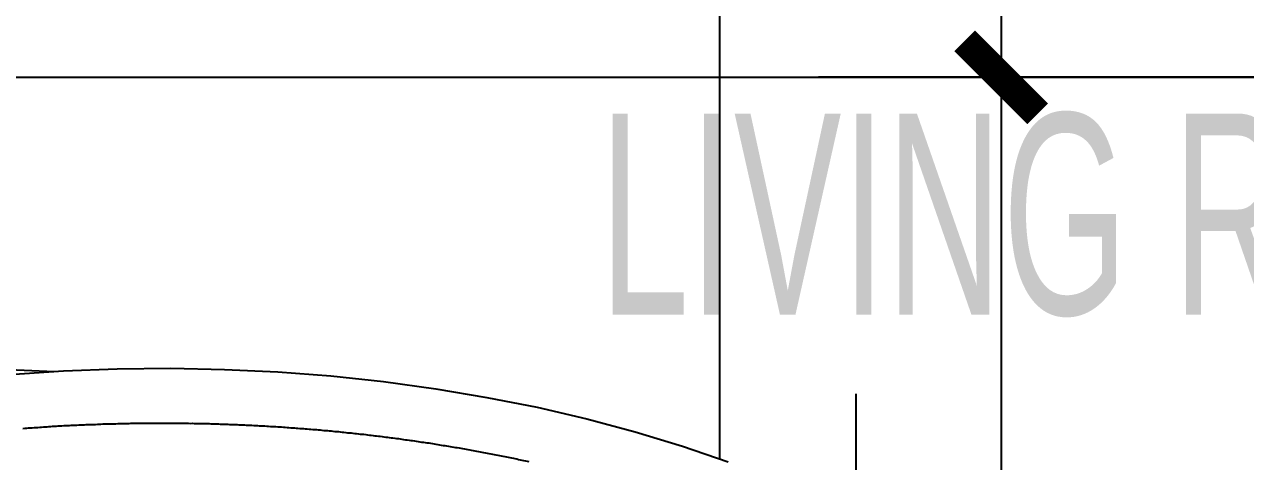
# Model space of a CAD drawing. Header units: millimetres. Extents: x -187744 to 2148, y -49419 to 6550.
# Drawn here: x -7096 to -6427, y -13022 to -12783 of the extents above; entities that cross this region are included whole.
import ezdxf

# ---------------------------------------------------------------- set-up
doc = ezdxf.new("R2010")
doc.units = ezdxf.units.MM
doc.header["$LTSCALE"] = 1000
doc.header["$MEASUREMENT"] = 0
doc.set_wipeout_variables(frame=1)
doc.linetypes.add('DASH', pattern=[0.35, 0.25, -0.1])
doc.layers.get('Defpoints').update_dxf_attribs({"color": 136})
for name, color, linetype in [('BS-FURN', 250, 'DASH'), ('FC-DIM-1', 50, 'Continuous'), ('FC-FLOOR', 138, 'Continuous'), ('FF-FURN', 51, 'Continuous'), ('FF-TEXT', 50, 'Continuous'), ('RC-DIM-2', 50, 'Continuous')]:
    doc.layers.add(name, color=color, linetype=linetype)
doc.styles.add('Arch', font='hbsmall.shx', dxfattribs={"width": 0.75, "bigfont": 'hztxt.shx'})
doc.styles.add('H-DIM', font='archs.shx', dxfattribs={"width": 0.7})
doc.dimstyles.new('H_DIM_1', dxfattribs={"dimscale": 0, "dimtxt": 2.5, "dimasz": 0.8, "dimexe": 2, "dimexo": 1.5, "dimgap": 0.6, "dimtad": 1, "dimdec": 0, "dimzin": 12, "dimdsep": 46, "dimtxsty": 'H-DIM', "dimblk": 'ARCHTICK', "dimcen": 0.125, "dimclrd": 44, "dimclre": 44, "dimclrt": 50, "dimadec": 0, "dimazin": 0, "dimtfac": 1, "dimtdec": 0, "dimtix": 1, "dimtmove": 2, "dimatfit": 3, "dimldrblk": 'ARCHTICK', "dimfxl": 1, "dimtvp": 1, "dimtolj": 1, "dimtzin": 0, "dimarcsym": 0})

# ---------------------------------------------------------------- blocks, each defined once
blk = doc.blocks.new('_ArchTick')
at = {"color": 0, "linetype": 'ByBlock', "const_width": 0.4}
blk.add_lwpolyline([(-0.5, -0.5), (0.5, 0.5)], dxfattribs=at)
blk = doc.blocks.new('*D118')
at = {"layer": 'Defpoints', "color": 0, "linetype": 'ByBlock', "transparency": 16777216}
for p in [(-8300.36, -13084.81), (-8300.36, -13411.46), (-6640.36, -13411.46)]:
    blk.add_point(p, dxfattribs=at)
at = {"layer": 'RC-DIM-2', "color": 44, "linetype": 'ByBlock', "lineweight": -2, "transparency": 16777216}
for p, q in [((-8300.36, -13336.46), (-8300.36, -12984.81)), ((-6640.36, -13336.46), (-6640.36, -12984.81)), ((-6640.36, -13084.81), (-8300.36, -13084.81))]:
    blk.add_line(p, q, dxfattribs=at)
at = {"layer": 'RC-DIM-2', "color": 44, "linetype": 'ByBlock', "lineweight": -2, "transparency": 16777216, "xscale": 40.00000000000002, "yscale": 40.00000000000002, "zscale": 40.00000000000002, "rotation": 180}
blk.add_blockref('_ArchTick', (-8300.36, -13084.81), dxfattribs=at)
at = {"layer": 'RC-DIM-2', "color": 44, "linetype": 'ByBlock', "lineweight": -2, "transparency": 16777216, "xscale": 40.00000000000002, "yscale": 40.00000000000002, "zscale": 40.00000000000002}
blk.add_blockref('_ArchTick', (-6640.36, -13084.81), dxfattribs=at)
at = {"layer": 'RC-DIM-2', "color": 50, "linetype": 'ByBlock', "transparency": 16777216, "insert": (-7470.36, -13017.31), "char_height": 75, "attachment_point": 5, "style": 'H-DIM'}
blk.add_mtext('\\A1;1660', dxfattribs=at)
blk = doc.blocks.new('*D119')
at = {"layer": 'Defpoints', "color": 0, "linetype": 'ByBlock', "transparency": 16777216}
for p in [(-6609.57, -12236.46), (-6191.36, -12236.46), (-6640.36, -13461.46)]:
    blk.add_point(p, dxfattribs=at)
at = {"layer": 'RC-DIM-2', "color": 44, "linetype": 'ByBlock', "lineweight": -2, "transparency": 16777216}
for p, q in [((-6534.57, -12236.46), (-6091.36, -12236.46)), ((-6191.36, -13461.46), (-6191.36, -12236.46)), ((-6565.36, -13461.46), (-6091.36, -13461.46))]:
    blk.add_line(p, q, dxfattribs=at)
at = {"layer": 'RC-DIM-2', "color": 44, "linetype": 'ByBlock', "lineweight": -2, "transparency": 16777216, "xscale": 40.00000000000002, "yscale": 40.00000000000002, "zscale": 40.00000000000002}
for p, rotation in [((-6191.36, -12236.46), 90), ((-6191.36, -13461.46), 270)]:
    blk.add_blockref('_ArchTick', p, dxfattribs=dict(at, rotation=rotation))
at = {"layer": 'RC-DIM-2', "color": 50, "linetype": 'ByBlock', "transparency": 16777216, "insert": (-6258.86, -12848.96), "char_height": 75, "attachment_point": 5, "rotation": 90, "style": 'H-DIM'}
blk.add_mtext('\\A1;1225', dxfattribs=at)
blk = doc.blocks.new('*D158')
at = {"layer": 'Defpoints', "color": 0, "transparency": 16777216}
for p in [(-6115.36, -12811.46, 0), (-6561.02, -13411.46), (-6115.36, -13411.46, 0)]:
    blk.add_point(p, dxfattribs=at)
at = {"layer": 'FC-DIM-1', "color": 44, "lineweight": -2, "transparency": 16777216}
for p, q in [((-6190.36, -12811.46), (-6661.02, -12811.46)), ((-6561.02, -12811.46), (-6561.02, -13411.46)), ((-6190.36, -13411.46), (-6661.02, -13411.46))]:
    blk.add_line(p, q, dxfattribs=at)
at = {"layer": 'FC-DIM-1', "color": 44, "lineweight": -2, "transparency": 16777216, "xscale": 40.00000000000002, "yscale": 40.00000000000002, "zscale": 40.00000000000002}
for p, rotation in [((-6561.02, -12811.46), 90), ((-6561.02, -13411.46), 270)]:
    blk.add_blockref('_ArchTick', p, dxfattribs=dict(at, rotation=rotation))
at = {"layer": 'FC-DIM-1', "color": 50, "transparency": 16777216, "insert": (-6641.02, -13111.46), "char_height": 100, "attachment_point": 5, "rotation": 90, "style": 'H-DIM'}
blk.add_mtext('\\A1;600', dxfattribs=at)
blk = doc.blocks.new('*D350')
at = {"layer": 'Defpoints', "color": 0, "transparency": 16777216}
for p in [(-6115.36, -12211.46, 0), (-6561.02, -12811.46), (-6115.36, -12811.46, 0)]:
    blk.add_point(p, dxfattribs=at)
at = {"layer": 'FC-DIM-1', "color": 44, "lineweight": -2, "transparency": 16777216}
for p, q in [((-6190.36, -12211.46), (-6661.02, -12211.46)), ((-6561.02, -12211.46), (-6561.02, -12811.46)), ((-6190.36, -12811.46), (-6661.02, -12811.46))]:
    blk.add_line(p, q, dxfattribs=at)
at = {"layer": 'FC-DIM-1', "color": 44, "lineweight": -2, "transparency": 16777216, "xscale": 40.00000000000002, "yscale": 40.00000000000002, "zscale": 40.00000000000002}
for p, rotation in [((-6561.02, -12211.46), 90), ((-6561.02, -12811.46), 270)]:
    blk.add_blockref('_ArchTick', p, dxfattribs=dict(at, rotation=rotation))
at = {"layer": 'FC-DIM-1', "color": 50, "transparency": 16777216, "insert": (-6641.02, -12511.46), "char_height": 100, "attachment_point": 5, "rotation": 90, "style": 'H-DIM'}
blk.add_mtext('\\A1;600', dxfattribs=at)
blk = doc.blocks.new('fdgfdsgf')
blk.add_wipeout([(90771.3, 14802.8), (90736.93, 14802.73), (90668.6, 14799.2), (90610.8, 14792.5), (90554.5, 14782.5), (90500.1, 14769.4), (90473.8, 14761.7), (90399.2, 14734.1), (90376, 14723.5), (90332.3, 14700.5), (90312, 14688), (90283.75, 14668.25), (90257.7, 14647.4), (90234.7, 14625.45), (90220.8, 14610.3), (90191.7, 14570.9), (90178.5, 14546.3), (90168.1, 14521.3), (90161.3, 14495.8), (90156.95, 14461.6), (90161.3, 14410.15), (90168.1, 14384.7), (90178.5, 14359.65), (90187.05, 14343.25), (90202.3, 14319.1), (90214.2, 14303.3), (90220.8, 14295.65), (90234.7, 14280.55), (90249.85, 14265.8), (90283.75, 14237.75), (90332.3, 14205.5), (90364.85, 14188.05), (90387.6, 14177.15), (90423.3, 14162), (90473.8, 14144.3), (90513.55, 14133.1), (90568.45, 14120.8), (90625.15, 14111.6), (90683.2, 14105.75), (90712.5, 14104.05), (90756.6, 14103), (90786, 14103.4), (90830, 14105.75), (90873.6, 14109.7), (90916.6, 14115.8), (90958.7, 14123.5), (90999.65, 14133.1), (91052.25, 14148.55), (91089.9, 14162), (91125.6, 14177.15), (91154.94, 14191.39), (91180.9, 14205.5), (91210.8, 14224.45), (91238.5, 14244.5), (91255.5, 14258.5), (91278.45, 14280.55), (91299, 14303.3), (91310.9, 14319.1), (91330.8, 14351.4), (91347.6, 14393.15), (91355.9, 14435.8), (91355.9, 14470.2), (91345.1, 14521.3), (91326.15, 14562.75), (91310.9, 14586.9), (91285.7, 14618), (91238.5, 14661.5), (91210.8, 14681.5), (91180.17, 14700.9), (91125.6, 14728.8), (91065.1, 14753.2), (91013.1, 14769.4), (90916.6, 14790.2), (90859.1, 14797.75), (90805.18, 14801.75), (90756.6, 14803)])
blk.add_polyline3d([(90697.8, 14104.7, 0), (90727.2, 14103.4, 0), (90756.6, 14103, 0), (90786, 14103.4, 0), (90815.4, 14104.7, 0), (90844.6, 14106.8, 0), (90873.6, 14109.7, 0), (90902.4, 14113.5, 0), (90930.8, 14118.1, 0), (90958.7, 14123.5, 0), (90986.2, 14129.6, 0), (91013.1, 14136.6, 0), (91039.4, 14144.3, 0), (91065.1, 14152.8, 0), (91089.9, 14162, 0)])
at = {"color": 57}
blk.add_polyline3d([(90704.3, 14134.4, 0), (90705.3, 14134.3, 0), (90706.4, 14134.3, 0), (90707.4, 14134.2, 0), (90708.4, 14134.2, 0), (90709.4, 14134.1, 0), (90710.4, 14134.1, 0), (90711.4, 14134, 0), (90712.5, 14134, 0), (90713.5, 14133.9, 0), (90714.5, 14133.9, 0), (90715.5, 14133.8, 0), (90716.5, 14133.8, 0), (90717.6, 14133.8, 0), (90718.6, 14133.7, 0), (90719.6, 14133.7, 0), (90720.6, 14133.6, 0), (90721.6, 14133.6, 0), (90722.7, 14133.6, 0), (90723.7, 14133.5, 0), (90724.7, 14133.5, 0), (90725.7, 14133.5, 0), (90726.7, 14133.4, 0), (90727.8, 14133.4, 0), (90728.8, 14133.4, 0), (90729.8, 14133.4, 0), (90730.8, 14133.3, 0), (90731.8, 14133.3, 0), (90732.9, 14133.3, 0), (90733.9, 14133.3, 0), (90734.9, 14133.2, 0), (90735.9, 14133.2, 0), (90736.9, 14133.2, 0), (90738, 14133.2, 0), (90739, 14133.1, 0), (90740, 14133.1, 0), (90741, 14133.1, 0), (90742, 14133.1, 0), (90743.1, 14133.1, 0), (90744.1, 14133.1, 0), (90745.1, 14133.1, 0), (90746.1, 14133, 0), (90747.1, 14133, 0), (90748.2, 14133, 0), (90749.2, 14133, 0), (90750.2, 14133, 0), (90751.2, 14133, 0), (90752.3, 14133, 0), (90753.3, 14133, 0), (90754.3, 14133, 0), (90755.3, 14133, 0), (90756.3, 14133, 0), (90757.4, 14133, 0), (90758.4, 14133, 0), (90759.4, 14133, 0), (90760.4, 14133, 0), (90761.4, 14133, 0), (90762.5, 14133, 0), (90763.5, 14133, 0), (90764.5, 14133, 0), (90765.5, 14133, 0), (90766.6, 14133, 0), (90767.6, 14133.1, 0), (90768.6, 14133.1, 0), (90769.6, 14133.1, 0), (90770.6, 14133.1, 0), (90771.7, 14133.1, 0), (90772.7, 14133.1, 0), (90773.7, 14133.1, 0), (90774.7, 14133.2, 0), (90775.7, 14133.2, 0), (90776.8, 14133.2, 0), (90777.8, 14133.2, 0), (90778.8, 14133.2, 0), (90779.8, 14133.3, 0), (90780.8, 14133.3, 0), (90781.9, 14133.3, 0), (90782.9, 14133.3, 0), (90783.9, 14133.4, 0), (90784.9, 14133.4, 0), (90785.9, 14133.4, 0), (90787, 14133.5, 0), (90788, 14133.5, 0), (90789, 14133.5, 0), (90790, 14133.6, 0), (90791, 14133.6, 0), (90792.1, 14133.6, 0), (90793.1, 14133.7, 0), (90794.1, 14133.7, 0), (90795.1, 14133.7, 0), (90796.1, 14133.8, 0), (90797.2, 14133.8, 0), (90798.2, 14133.9, 0), (90799.2, 14133.9, 0), (90800.2, 14133.9, 0), (90801.2, 14134, 0), (90802.3, 14134, 0), (90803.3, 14134.1, 0), (90804.3, 14134.1, 0), (90805.3, 14134.2, 0), (90806.3, 14134.2, 0), (90807.3, 14134.3, 0), (90808.4, 14134.3, 0), (90809.4, 14134.4, 0), (90810.4, 14134.4, 0), (90811.4, 14134.5, 0), (90812.4, 14134.6, 0), (90813.4, 14134.6, 0), (90814.5, 14134.7, 0), (90815.5, 14134.7, 0), (90816.5, 14134.8, 0), (90817.5, 14134.9, 0), (90818.5, 14134.9, 0), (90819.5, 14135, 0), (90820.6, 14135, 0), (90821.6, 14135.1, 0), (90822.6, 14135.2, 0), (90823.6, 14135.2, 0), (90824.6, 14135.3, 0), (90825.6, 14135.4, 0), (90826.6, 14135.5, 0), (90827.7, 14135.5, 0), (90828.7, 14135.6, 0), (90829.7, 14135.7, 0), (90830.7, 14135.8, 0), (90831.7, 14135.8, 0), (90832.7, 14135.9, 0), (90833.7, 14136, 0), (90834.7, 14136.1, 0), (90835.8, 14136.1, 0), (90836.8, 14136.2, 0), (90837.8, 14136.3, 0), (90838.8, 14136.4, 0), (90839.8, 14136.5, 0), (90840.8, 14136.6, 0), (90841.8, 14136.6, 0), (90842.8, 14136.7, 0), (90843.8, 14136.8, 0), (90844.8, 14136.9, 0), (90845.9, 14137, 0), (90846.9, 14137.1, 0), (90847.9, 14137.2, 0), (90848.9, 14137.3, 0), (90849.9, 14137.4, 0), (90850.9, 14137.5, 0), (90851.9, 14137.6, 0), (90852.9, 14137.7, 0), (90853.9, 14137.8, 0), (90854.9, 14137.9, 0), (90855.9, 14138, 0), (90856.9, 14138.1, 0), (90857.9, 14138.2, 0), (90858.9, 14138.3, 0), (90859.9, 14138.4, 0), (90861, 14138.5, 0), (90862, 14138.6, 0), (90863, 14138.7, 0), (90864, 14138.8, 0), (90865, 14138.9, 0), (90866, 14139, 0), (90867, 14139.1, 0), (90868, 14139.3, 0), (90869, 14139.4, 0), (90870, 14139.5, 0), (90871, 14139.6, 0), (90872, 14139.7, 0), (90873, 14139.8, 0), (90874, 14140, 0), (90875, 14140.1, 0), (90876, 14140.2, 0), (90877, 14140.3, 0), (90878, 14140.5, 0), (90879, 14140.6, 0), (90880, 14140.7, 0), (90881, 14140.8, 0), (90882, 14141, 0), (90882.9, 14141.1, 0), (90883.9, 14141.2, 0), (90884.9, 14141.3, 0), (90885.9, 14141.5, 0), (90886.9, 14141.6, 0), (90887.9, 14141.7, 0), (90888.9, 14141.9, 0), (90889.9, 14142, 0), (90890.9, 14142.1, 0), (90891.9, 14142.3, 0), (90892.9, 14142.4, 0), (90893.9, 14142.6, 0), (90894.9, 14142.7, 0), (90895.9, 14142.8, 0), (90896.8, 14143, 0), (90897.8, 14143.1, 0), (90898.8, 14143.3, 0), (90899.8, 14143.4, 0), (90900.8, 14143.6, 0), (90901.8, 14143.7, 0), (90902.8, 14143.9, 0), (90903.8, 14144, 0), (90904.7, 14144.2, 0), (90905.7, 14144.3, 0), (90906.7, 14144.5, 0), (90907.7, 14144.6, 0), (90908.7, 14144.8, 0), (90909.7, 14144.9, 0), (90910.7, 14145.1, 0), (90911.6, 14145.3, 0), (90912.6, 14145.4, 0), (90913.6, 14145.6, 0), (90914.6, 14145.7, 0), (90915.6, 14145.9, 0), (90916.5, 14146.1, 0), (90917.5, 14146.2, 0), (90918.5, 14146.4, 0), (90919.5, 14146.6, 0), (90920.5, 14146.7, 0), (90921.4, 14146.9, 0), (90922.4, 14147.1, 0), (90923.4, 14147.2, 0), (90924.4, 14147.4, 0), (90925.3, 14147.6, 0), (90926.3, 14147.7, 0), (90927.3, 14147.9, 0), (90928.3, 14148.1, 0), (90929.2, 14148.3, 0), (90930.2, 14148.4, 0), (90931.2, 14148.6, 0), (90932.2, 14148.8, 0), (90933.1, 14149, 0), (90934.1, 14149.2, 0), (90935.1, 14149.3, 0), (90936, 14149.5, 0), (90937, 14149.7, 0), (90938, 14149.9, 0), (90938.9, 14150.1, 0), (90939.9, 14150.3, 0), (90940.9, 14150.5, 0), (90941.8, 14150.6, 0), (90942.8, 14150.8, 0), (90943.8, 14151, 0), (90944.7, 14151.2, 0), (90945.7, 14151.4, 0), (90946.7, 14151.6, 0), (90947.6, 14151.8, 0), (90948.6, 14152, 0), (90949.5, 14152.2, 0), (90950.5, 14152.4, 0), (90951.5, 14152.6, 0), (90952.4, 14152.8, 0), (90953.4, 14153, 0), (90954.3, 14153.2, 0), (90955.3, 14153.4, 0), (90956.2, 14153.6, 0), (90957.2, 14153.8, 0), (90958.2, 14154, 0), (90959.1, 14154.2, 0), (90960.1, 14154.4, 0), (90961, 14154.6, 0), (90962, 14154.8, 0), (90962.9, 14155, 0), (90963.9, 14155.2, 0), (90964.8, 14155.5, 0), (90965.8, 14155.7, 0), (90966.7, 14155.9, 0), (90967.7, 14156.1, 0), (90968.6, 14156.3, 0), (90969.6, 14156.5, 0), (90970.5, 14156.8, 0), (90971.4, 14157, 0), (90972.4, 14157.2, 0), (90973.3, 14157.4, 0), (90974.3, 14157.6, 0), (90975.2, 14157.9, 0), (90976.2, 14158.1, 0), (90977.1, 14158.3, 0), (90978, 14158.5, 0), (90979, 14158.8, 0), (90979.9, 14159, 0), (90980.9, 14159.2, 0)], dxfattribs=at)
blk = doc.blocks.new('A$C5A535B59')
at = {"layer": 'BS-FURN', "ltscale": 0.5}
for points in [[(1556.05, 1889.77, 0), (1585.29, 1888.37, 0), (1614.35, 1886.17, 0), (1643.24, 1883.07, 0), (1671.74, 1879.16, 0), (1699.76, 1874.43, 0), (1727.4, 1869, 0), (1754.46, 1862.65, 0), (1780.94, 1855.59, 0), (1806.84, 1847.71, 0), (1831.85, 1839.11, 0)], [(1563.98, 1859.45, 0), (1564.98, 1859.48, 0), (1565.99, 1859.4, 0), (1566.99, 1859.32, 0), (1567.99, 1859.25, 0), (1569.09, 1859.27, 0), (1570.09, 1859.2, 0), (1571.09, 1859.12, 0), (1572.1, 1859.05, 0), (1573.1, 1859.07, 0), (1574.1, 1859, 0), (1575.1, 1858.92, 0), (1576.1, 1858.84, 0), (1577.2, 1858.87, 0), (1578.2, 1858.79, 0), (1579.21, 1858.72, 0), (1580.21, 1858.64, 0), (1581.21, 1858.57, 0), (1582.21, 1858.49, 0), (1583.21, 1858.51, 0), (1584.21, 1858.44, 0), (1585.22, 1858.36, 0), (1586.22, 1858.29, 0), (1587.32, 1858.21, 0), (1588.32, 1858.14, 0), (1589.32, 1858.06, 0), (1590.33, 1857.99, 0), (1591.33, 1857.91, 0), (1592.33, 1857.83, 0), (1593.33, 1857.76, 0), (1594.34, 1857.68, 0), (1595.34, 1857.61, 0), (1596.34, 1857.53, 0), (1597.34, 1857.46, 0), (1598.34, 1857.38, 0), (1599.35, 1857.3, 0), (1600.35, 1857.23, 0), (1601.35, 1857.15, 0), (1602.45, 1857.08, 0), (1603.45, 1857, 0), (1604.46, 1856.93, 0), (1605.46, 1856.85, 0), (1606.46, 1856.78, 0), (1607.46, 1856.7, 0), (1608.46, 1856.62, 0), (1609.47, 1856.45, 0), (1610.47, 1856.37, 0), (1611.47, 1856.3, 0), (1612.48, 1856.22, 0), (1613.48, 1856.14, 0), (1614.48, 1856.07, 0), (1615.48, 1855.89, 0), (1616.49, 1855.82, 0), (1617.49, 1855.74, 0), (1618.49, 1855.67, 0), (1619.5, 1855.49, 0), (1620.5, 1855.41, 0), (1621.5, 1855.34, 0), (1622.5, 1855.26, 0), (1623.51, 1855.09, 0), (1624.41, 1855.01, 0), (1625.41, 1854.93, 0), (1626.41, 1854.86, 0), (1627.42, 1854.68, 0), (1628.42, 1854.61, 0), (1629.42, 1854.53, 0), (1630.43, 1854.35, 0), (1631.43, 1854.28, 0), (1632.43, 1854.2, 0), (1633.43, 1854.03, 0), (1634.44, 1853.95, 0), (1635.44, 1853.77, 0), (1636.44, 1853.7, 0), (1637.45, 1853.62, 0), (1638.35, 1853.44, 0), (1639.35, 1853.37, 0), (1640.36, 1853.19, 0), (1641.36, 1853.12, 0), (1642.36, 1852.94, 0), (1643.37, 1852.87, 0), (1644.37, 1852.69, 0), (1645.37, 1852.61, 0), (1646.28, 1852.44, 0), (1647.28, 1852.36, 0), (1648.28, 1852.18, 0), (1649.29, 1852.11, 0), (1650.29, 1851.93, 0), (1651.29, 1851.86, 0), (1652.3, 1851.68, 0), (1653.2, 1851.5, 0), (1654.2, 1851.43, 0), (1655.21, 1851.25, 0), (1656.21, 1851.17, 0), (1657.21, 1851, 0), (1658.12, 1850.82, 0), (1659.12, 1850.75, 0), (1660.13, 1850.57, 0), (1661.13, 1850.39, 0), (1662.13, 1850.32, 0), (1663.04, 1850.14, 0), (1664.04, 1849.96, 0), (1665.04, 1849.89, 0), (1666.05, 1849.71, 0), (1666.95, 1849.53, 0), (1667.96, 1849.46, 0), (1668.96, 1849.28, 0), (1669.96, 1849.11, 0), (1670.87, 1848.93, 0), (1671.87, 1848.85, 0), (1672.88, 1848.68, 0), (1673.88, 1848.5, 0), (1674.78, 1848.32, 0), (1675.79, 1848.15, 0), (1676.79, 1848.07, 0), (1677.7, 1847.89, 0), (1678.7, 1847.72, 0), (1679.7, 1847.54, 0), (1680.61, 1847.36, 0), (1681.61, 1847.19, 0), (1682.62, 1847.01, 0), (1683.52, 1846.93, 0), (1684.53, 1846.76, 0), (1685.53, 1846.58, 0), (1686.43, 1846.4, 0), (1687.44, 1846.23, 0), (1688.44, 1846.05, 0), (1689.35, 1845.87, 0), (1690.35, 1845.7, 0), (1691.26, 1845.52, 0), (1692.26, 1845.34, 0), (1693.27, 1845.17, 0), (1694.17, 1844.99, 0), (1695.18, 1844.81, 0), (1696.08, 1844.64, 0), (1697.08, 1844.46, 0), (1697.99, 1844.28, 0), (1698.99, 1844.11, 0), (1700, 1843.93, 0), (1700.9, 1843.75, 0), (1701.91, 1843.58, 0), (1702.81, 1843.4, 0), (1703.82, 1843.22, 0), (1704.72, 1843.04, 0), (1705.73, 1842.87, 0), (1706.63, 1842.59, 0), (1707.64, 1842.41, 0), (1708.54, 1842.24, 0), (1709.55, 1842.06, 0), (1710.45, 1841.88, 0), (1711.45, 1841.71, 0), (1712.36, 1841.43, 0), (1713.27, 1841.25, 0), (1714.27, 1841.07, 0), (1715.18, 1840.9, 0), (1716.18, 1840.72, 0), (1717.09, 1840.44, 0), (1718.09, 1840.27, 0), (1719, 1840.09, 0), (1719.9, 1839.91, 0), (1720.91, 1839.63, 0), (1721.81, 1839.46, 0), (1722.82, 1839.28, 0)]]:
    blk.add_polyline3d(points, dxfattribs=at)

msp = doc.modelspace()

# ---------------------------------------------------------------- block references
at = {"layer": 'BS-FURN'}
msp.add_blockref('A$C5A535B59', (-8660.51, -14861.11), dxfattribs=at)

# ---------------------------------------------------------------- next in the draw order: linework, layer by layer
at = {"layer": 'FC-FLOOR'}
for p, q in [((-6715.36, -11836.46), (-6715.36, -14986.46)), ((-8940.36, -12811.46, 0), (-3290.36, -12811.46, 0))]:
    msp.add_line(p, q, dxfattribs=at)

# ---------------------------------------------------------------- next in the draw order: texts
at = {"layer": 'FF-TEXT', "color": 50, "style": 'Arch', "width": 0.6}
msp.add_text('LIVING ROOM', height=110, dxfattribs=at).set_placement((-6780.98, -12941.33, -344.25))

# ---------------------------------------------------------------- next in the draw order: dimensions: what is measured, and where the dimension line sits
at = {"layer": 'FC-DIM-1'}
for base, p1, p2, picture, middle in [((-6561.02, -12811.46), (-6115.36, -12211.46, 0), (-6115.36, -12811.46, 0), '*D350', (-6641.02, -12511.46)), ((-6561.02, -13411.46), (-6115.36, -12811.46, 0), (-6115.36, -13411.46, 0), '*D158', (-6641.02, -13111.46))]:
    dim = msp.add_linear_dim(base=base, p1=p1, p2=p2, angle=90, dimstyle='H_DIM_1', override={"dimscale": 50, "dimtxt": 2}, dxfattribs=at)
    dim.commit()
    dim.dimension.update_dxf_attribs({"geometry": picture, "text_midpoint": middle})
at = {"layer": 'RC-DIM-2', "linetype": 'ByBlock'}
dim = msp.add_linear_dim(base=(-6191.36, -12236.46), p1=(-6640.36, -13461.46), p2=(-6609.57, -12236.46), angle=90, dimstyle='H_DIM_1', override={"dimscale": 50, "dimtxt": 1.5}, dxfattribs=at)
dim.commit()
dim.dimension.update_dxf_attribs({"geometry": '*D119', "text_midpoint": (-6258.86, -12848.96)})
dim = msp.add_linear_dim(base=(-8300.36, -13084.81), p1=(-6640.36, -13411.46), p2=(-8300.36, -13411.46), dimstyle='H_DIM_1', override={"dimscale": 50, "dimtxt": 1.5}, dxfattribs=at)
dim.commit()
dim.dimension.update_dxf_attribs({"geometry": '*D118', "text_midpoint": (-7470.36, -13017.31)})

# ---------------------------------------------------------------- next in the draw order: block references
at = {"layer": 'FF-FURN', "xscale": -1, "rotation": 181.3832482339583}
msp.add_blockref('fdgfdsgf', (-98115.83, -1063.02, 0), dxfattribs=at)

doc.saveas('drawing.dxf')
